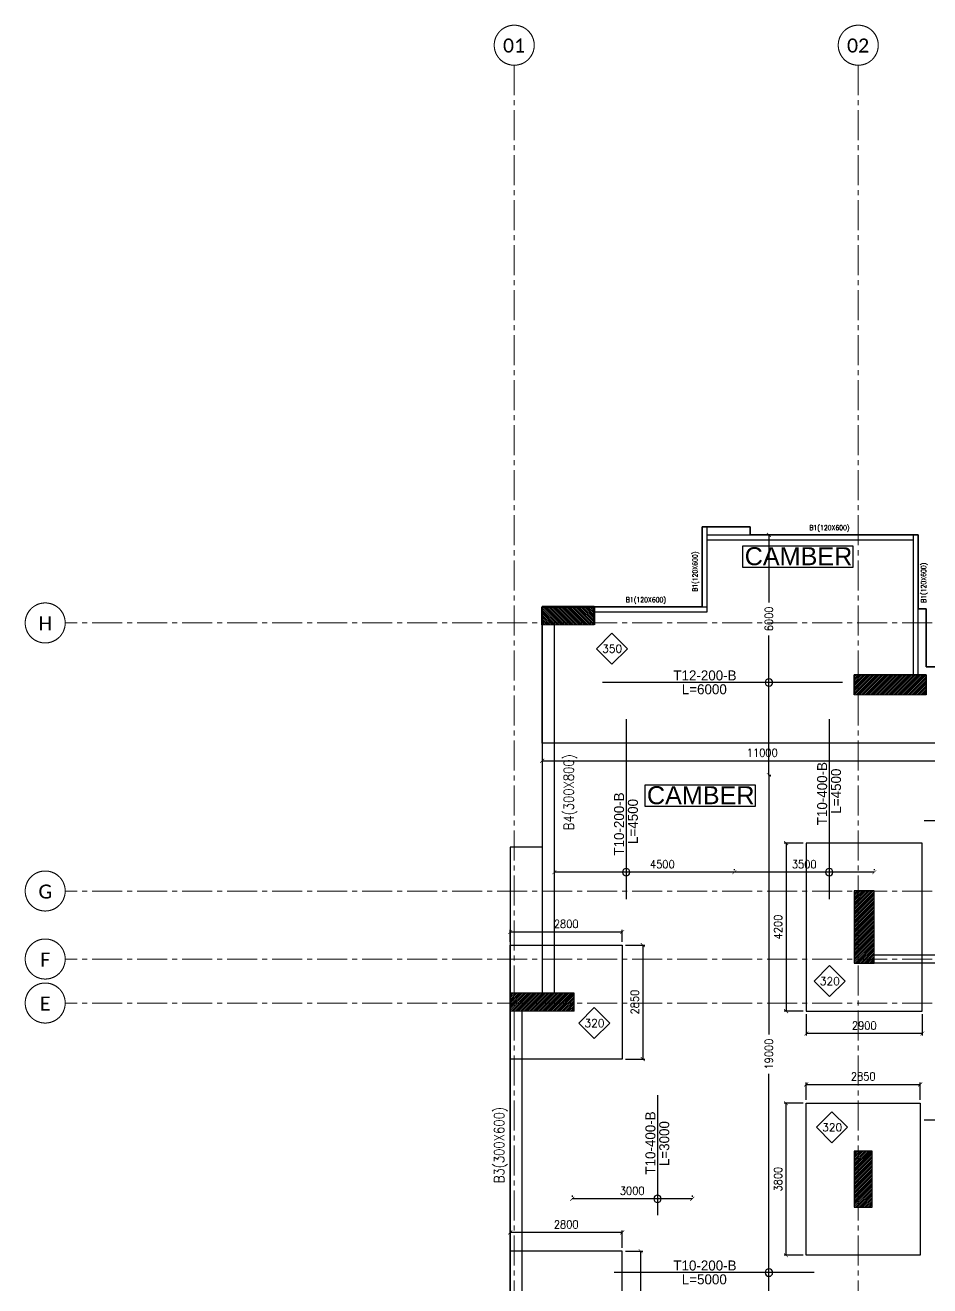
# Model space of a CAD drawing. Header units: millimetres. Extents: x -967280 to 3852, y 2833 to 1955156.
# Drawn here: x -653053 to -630441, y 797271 to 828778 of the extents above; entities that cross this region are included whole.
import ezdxf
from ezdxf.enums import TextEntityAlignment as Align

# ---------------------------------------------------------------- set-up
doc = ezdxf.new("R2010")
doc.units = ezdxf.units.MM
doc.header["$LTSCALE"] = 1000
doc.header["$PDMODE"] = 35
doc.header["$PDSIZE"] = 25
for name, pattern in [('$0$DASHED2', [0.375, 0.25, -0.125]), ('Columns_Structural070816$0$CENTER2', [1.125, 0.75, -0.125, 0.125, -0.125]), ('HRZN_Line-Ptrn-Sold', [9144001.0, 9144000.0, -1])]:
    doc.linetypes.add(name, pattern=pattern)
for name, color, linetype in [('_N-DIM 3', 7, 'Continuous'), ('B05-FIRST FLOOR PLAN$0$STR_ROOF RFT$0$S-SYMB', 30, 'Continuous'), ('S - col hach', 1, 'Continuous'), ('S -Beams', 2, 'Continuous'), ('S-TEXT', 2, 'Continuous'), ('SLAB', 210, 'Continuous')]:
    doc.layers.add(name, color=color, linetype=linetype)
for name, color, linetype, lineweight in [('A-AX-ATT-100', 7, 'HRZN_Line-Ptrn-Sold', 18), ('S - column', 6, 'Continuous', 60), ('ST-000-AXIS', 9, 'Columns_Structural070816$0$CENTER2', 9), ('ST-203-SLAB-TXT', 7, 'Continuous', 30), ('ST-RFT-BOT', 2, '$0$DASHED2', 30)]:
    doc.layers.add(name, color=color, linetype=linetype, lineweight=lineweight)
doc.styles.add('Arial', font='arial.ttf', dxfattribs={"height": 317.5})
doc.styles.add('B05-FIRST FLOOR PLAN$0$T25-100', font='STENCIL.shx', dxfattribs={"height": 250})
doc.styles.add('Calibri_2', font='calibri.ttf', dxfattribs={"height": 300})
doc.styles.add('ROMANC', font='romanc.shx')
doc.styles.add('ST-DIM', font='romans.shx', dxfattribs={"width": 0.85})
doc.styles.add('TUNELNO', font='romans.shx', dxfattribs={"width": 0.9})
doc.dimstyles.new('Copy(2) of DSEC', dxfattribs={"dimtxt": 200, "dimasz": 100, "dimexe": 50, "dimexo": 80, "dimgap": 100, "dimtad": 1, "dimdec": 0, "dimrnd": 5, "dimzin": 0, "dimdsep": 46, "dimtxsty": 'TUNELNO', "dimblk": 'ARCHTICK', "dimcen": 0.09, "dimclrd": 1, "dimclre": 1, "dimclrt": 3, "dimadec": 0, "dimazin": 0, "dimtfac": 0.78125, "dimtdec": 0, "dimtix": 1, "dimtmove": 2, "dimatfit": 3, "dimldrblk": 'ARCHTICK', "dimfxl": 1, "dimtolj": 1, "dimtzin": 0, "dimarcsym": 0})
pattern_1 = [(45, (-1081811.88, -626335.02), (-22.4506403, 22.4506403), [])]
pattern_2 = [(45, (-768827.84, -371697.415), (-22.4506403, 22.4506403), [])]
pattern_3 = [(45, (-768877.84, -371697.415), (-22.4506403, 22.4506403), [])]
pattern_4 = [(45, (-768827.84, -371697.415), (-22.4506403, 22.4506403), [])]

# ---------------------------------------------------------------- blocks, each defined once
blk = doc.blocks.new('_ArchTick')
at = {"color": 0, "linetype": 'ByBlock', "const_width": 0.15}
blk.add_lwpolyline([(-0.5, -0.5), (0.5, 0.5)], dxfattribs=at)
blk = doc.blocks.new('*D1306')
at = {"layer": '_N-DIM 3', "color": 1, "linetype": 'Continuous', "lineweight": -2, "ltscale": 30, "transparency": 16777216}
for p, q in [((-640929, 805867), (-640929, 806165)), ((-640929, 806115), (-638129, 806115)), ((-638129, 805867), (-638129, 806165))]:
    blk.add_line(p, q, dxfattribs=at)
at = {"layer": 'Defpoints', "color": 0, "linetype": 'Continuous', "ltscale": 30, "transparency": 16777216}
for p in [(-638129, 806115), (-640929, 805787), (-638129, 805787)]:
    blk.add_point(p, dxfattribs=at)
at = {"layer": '_N-DIM 3', "color": 1, "linetype": 'Continuous', "lineweight": -2, "ltscale": 30, "transparency": 16777216, "xscale": 100, "yscale": 100, "zscale": 100, "rotation": 180}
blk.add_blockref('_ArchTick', (-640929, 806115), dxfattribs=at)
at = {"layer": '_N-DIM 3', "color": 1, "linetype": 'Continuous', "lineweight": -2, "ltscale": 30, "transparency": 16777216, "xscale": 100, "yscale": 100, "zscale": 100}
blk.add_blockref('_ArchTick', (-638129, 806115), dxfattribs=at)
at = {"layer": '_N-DIM 3', "color": 3, "linetype": 'Continuous', "ltscale": 30, "transparency": 16777216, "insert": (-639529, 806315), "char_height": 200, "attachment_point": 5, "style": 'TUNELNO'}
blk.add_mtext('\\A1;2800', dxfattribs=at)
blk = doc.blocks.new('*D1307')
at = {"layer": '_N-DIM 3', "color": 1, "linetype": 'Continuous', "lineweight": -2, "ltscale": 30, "transparency": 16777216}
for p, q in [((-638049, 805787), (-637566, 805787)), ((-637616, 805787), (-637616, 802937)), ((-638049, 802937), (-637566, 802937))]:
    blk.add_line(p, q, dxfattribs=at)
at = {"layer": 'Defpoints', "color": 0, "linetype": 'Continuous', "ltscale": 30, "transparency": 16777216}
for p in [(-638129, 805787), (-638129, 802937), (-637616, 802937)]:
    blk.add_point(p, dxfattribs=at)
at = {"layer": '_N-DIM 3', "color": 1, "linetype": 'Continuous', "lineweight": -2, "ltscale": 30, "transparency": 16777216, "xscale": 100, "yscale": 100, "zscale": 100}
for p, rotation in [((-637616, 805787), 90), ((-637616, 802937), 270)]:
    blk.add_blockref('_ArchTick', p, dxfattribs=dict(at, rotation=rotation))
at = {"layer": '_N-DIM 3', "color": 3, "linetype": 'Continuous', "ltscale": 30, "transparency": 16777216, "insert": (-637816, 804362), "char_height": 200, "attachment_point": 5, "rotation": 90, "style": 'TUNELNO'}
blk.add_mtext('\\A1;2850', dxfattribs=at)
blk = doc.blocks.new('*D1308')
at = {"layer": '_N-DIM 3', "color": 1, "linetype": 'Continuous', "lineweight": -2, "ltscale": 30, "transparency": 16777216}
for p, q in [((-640929, 798217), (-640929, 798654)), ((-638129, 798604), (-640929, 798604)), ((-638129, 798217), (-638129, 798654))]:
    blk.add_line(p, q, dxfattribs=at)
at = {"layer": 'Defpoints', "color": 0, "linetype": 'Continuous', "ltscale": 30, "transparency": 16777216}
for p in [(-640929, 798604), (-640929, 798137), (-638129, 798137)]:
    blk.add_point(p, dxfattribs=at)
at = {"layer": '_N-DIM 3', "color": 1, "linetype": 'Continuous', "lineweight": -2, "ltscale": 30, "transparency": 16777216, "xscale": 100, "yscale": 100, "zscale": 100, "rotation": 180}
blk.add_blockref('_ArchTick', (-640929, 798604), dxfattribs=at)
at = {"layer": '_N-DIM 3', "color": 1, "linetype": 'Continuous', "lineweight": -2, "ltscale": 30, "transparency": 16777216, "xscale": 100, "yscale": 100, "zscale": 100}
blk.add_blockref('_ArchTick', (-638129, 798604), dxfattribs=at)
at = {"layer": '_N-DIM 3', "color": 3, "linetype": 'Continuous', "ltscale": 30, "transparency": 16777216, "insert": (-639529, 798804), "char_height": 200, "attachment_point": 5, "style": 'TUNELNO'}
blk.add_mtext('\\A1;2800', dxfattribs=at)
blk = doc.blocks.new('*D1309')
at = {"layer": '_N-DIM 3', "color": 1, "linetype": 'Continuous', "lineweight": -2, "ltscale": 30, "transparency": 16777216}
for p, q in [((-638049, 798137), (-637618, 798137)), ((-637668, 795287), (-637668, 798137)), ((-638049, 795287), (-637618, 795287))]:
    blk.add_line(p, q, dxfattribs=at)
at = {"layer": 'Defpoints', "color": 0, "linetype": 'Continuous', "ltscale": 30, "transparency": 16777216}
for p in [(-638129, 798137), (-637668, 798137), (-638129, 795287)]:
    blk.add_point(p, dxfattribs=at)
at = {"layer": '_N-DIM 3', "color": 1, "linetype": 'Continuous', "lineweight": -2, "ltscale": 30, "transparency": 16777216, "xscale": 100, "yscale": 100, "zscale": 100}
for p, rotation in [((-637668, 798137), 90), ((-637668, 795287), 270)]:
    blk.add_blockref('_ArchTick', p, dxfattribs=dict(at, rotation=rotation))
at = {"layer": '_N-DIM 3', "color": 3, "linetype": 'Continuous', "ltscale": 30, "transparency": 16777216, "insert": (-637868, 796712), "char_height": 200, "attachment_point": 5, "rotation": 90, "style": 'TUNELNO'}
blk.add_mtext('\\A1;2850', dxfattribs=at)
blk = doc.blocks.new('*D1312')
at = {"layer": '_N-DIM 3', "color": 1, "linetype": 'Continuous', "lineweight": -2, "ltscale": 30, "transparency": 16777216}
for p, q in [((-633609, 801837), (-634085, 801837)), ((-634035, 798037), (-634035, 801837)), ((-633609, 798037), (-634085, 798037))]:
    blk.add_line(p, q, dxfattribs=at)
at = {"layer": 'Defpoints', "color": 0, "linetype": 'Continuous', "ltscale": 30, "transparency": 16777216}
for p in [(-634035, 801837), (-633529, 801837), (-633529, 798037)]:
    blk.add_point(p, dxfattribs=at)
at = {"layer": '_N-DIM 3', "color": 1, "linetype": 'Continuous', "lineweight": -2, "ltscale": 30, "transparency": 16777216, "xscale": 100, "yscale": 100, "zscale": 100}
for p, rotation in [((-634035, 801837), 90), ((-634035, 798037), 270)]:
    blk.add_blockref('_ArchTick', p, dxfattribs=dict(at, rotation=rotation))
at = {"layer": '_N-DIM 3', "color": 3, "linetype": 'Continuous', "ltscale": 30, "transparency": 16777216, "insert": (-634235, 799937), "char_height": 200, "attachment_point": 5, "rotation": 90, "style": 'TUNELNO'}
blk.add_mtext('\\A1;3800', dxfattribs=at)
blk = doc.blocks.new('*D1313')
at = {"layer": '_N-DIM 3', "color": 1, "linetype": 'Continuous', "lineweight": -2, "ltscale": 30, "transparency": 16777216}
for p, q in [((-633529, 801917), (-633529, 802354)), ((-633529, 802304), (-630679, 802304)), ((-630679, 801917), (-630679, 802354))]:
    blk.add_line(p, q, dxfattribs=at)
at = {"layer": 'Defpoints', "color": 0, "linetype": 'Continuous', "ltscale": 30, "transparency": 16777216}
for p in [(-630679, 802304), (-633529, 801837), (-630679, 801837)]:
    blk.add_point(p, dxfattribs=at)
at = {"layer": '_N-DIM 3', "color": 1, "linetype": 'Continuous', "lineweight": -2, "ltscale": 30, "transparency": 16777216, "xscale": 100, "yscale": 100, "zscale": 100, "rotation": 180}
blk.add_blockref('_ArchTick', (-633529, 802304), dxfattribs=at)
at = {"layer": '_N-DIM 3', "color": 1, "linetype": 'Continuous', "lineweight": -2, "ltscale": 30, "transparency": 16777216, "xscale": 100, "yscale": 100, "zscale": 100}
blk.add_blockref('_ArchTick', (-630679, 802304), dxfattribs=at)
at = {"layer": '_N-DIM 3', "color": 3, "linetype": 'Continuous', "ltscale": 30, "transparency": 16777216, "insert": (-632104, 802504), "char_height": 200, "attachment_point": 5, "style": 'TUNELNO'}
blk.add_mtext('\\A1;2850', dxfattribs=at)
blk = doc.blocks.new('*D775')
at = {"layer": '_N-DIM 3', "color": 1, "linetype": 'Continuous', "lineweight": -2, "ltscale": 30, "transparency": 16777216}
for p, q in [((-633529, 804057), (-633529, 803526)), ((-630629, 804057), (-630629, 803526)), ((-630629, 803576), (-633529, 803576))]:
    blk.add_line(p, q, dxfattribs=at)
at = {"layer": 'Defpoints', "color": 0, "linetype": 'Continuous', "ltscale": 30, "transparency": 16777216}
for p in [(-633529, 804137), (-630629, 804137), (-633529, 803576)]:
    blk.add_point(p, dxfattribs=at)
at = {"layer": '_N-DIM 3', "color": 1, "linetype": 'Continuous', "lineweight": -2, "ltscale": 30, "transparency": 16777216, "xscale": 100, "yscale": 100, "zscale": 100, "rotation": 180}
blk.add_blockref('_ArchTick', (-633529, 803576), dxfattribs=at)
at = {"layer": '_N-DIM 3', "color": 1, "linetype": 'Continuous', "lineweight": -2, "ltscale": 30, "transparency": 16777216, "xscale": 100, "yscale": 100, "zscale": 100}
blk.add_blockref('_ArchTick', (-630629, 803576), dxfattribs=at)
at = {"layer": '_N-DIM 3', "color": 3, "linetype": 'Continuous', "ltscale": 30, "transparency": 16777216, "insert": (-632079, 803776), "char_height": 200, "attachment_point": 5, "style": 'TUNELNO'}
blk.add_mtext('\\A1;2900', dxfattribs=at)
blk = doc.blocks.new('*D1314')
at = {"layer": '_N-DIM 3', "color": 1, "linetype": 'Continuous', "lineweight": -2, "ltscale": 30, "transparency": 16777216}
for p, q in [((-633609, 808337), (-634085, 808337)), ((-634035, 808337), (-634035, 804137)), ((-633609, 804137), (-634085, 804137))]:
    blk.add_line(p, q, dxfattribs=at)
at = {"layer": 'Defpoints', "color": 0, "linetype": 'Continuous', "ltscale": 30, "transparency": 16777216}
for p in [(-633529, 808337), (-634035, 804137), (-633529, 804137)]:
    blk.add_point(p, dxfattribs=at)
at = {"layer": '_N-DIM 3', "color": 1, "linetype": 'Continuous', "lineweight": -2, "ltscale": 30, "transparency": 16777216, "xscale": 100, "yscale": 100, "zscale": 100}
for p, rotation in [((-634035, 808337), 90), ((-634035, 804137), 270)]:
    blk.add_blockref('_ArchTick', p, dxfattribs=dict(at, rotation=rotation))
at = {"layer": '_N-DIM 3', "color": 3, "linetype": 'Continuous', "ltscale": 30, "transparency": 16777216, "insert": (-634235, 806237), "char_height": 200, "attachment_point": 5, "rotation": 90, "style": 'TUNELNO'}
blk.add_mtext('\\A1;4200', dxfattribs=at)
blk = doc.blocks.new('*D777')
at = {"layer": '_N-DIM 3', "color": 1, "linetype": 'Continuous', "lineweight": -2, "ltscale": 30, "transparency": 16777216}
for p, q in [((-640129, 810757), (-640129, 810343)), ((-629129, 810757), (-629129, 810343)), ((-640129, 810393), (-629129, 810393))]:
    blk.add_line(p, q, dxfattribs=at)
at = {"layer": 'Defpoints', "color": 0, "linetype": 'Continuous', "ltscale": 30, "transparency": 16777216}
for p in [(-640129, 810837), (-629129, 810837), (-629129, 810393)]:
    blk.add_point(p, dxfattribs=at)
at = {"layer": '_N-DIM 3', "color": 1, "linetype": 'Continuous', "lineweight": -2, "ltscale": 30, "transparency": 16777216, "xscale": 100, "yscale": 100, "zscale": 100, "rotation": 180}
blk.add_blockref('_ArchTick', (-640129, 810393), dxfattribs=at)
at = {"layer": '_N-DIM 3', "color": 1, "linetype": 'Continuous', "lineweight": -2, "ltscale": 30, "transparency": 16777216, "xscale": 100, "yscale": 100, "zscale": 100}
blk.add_blockref('_ArchTick', (-629129, 810393), dxfattribs=at)
at = {"layer": '_N-DIM 3', "color": 3, "linetype": 'Continuous', "ltscale": 30, "transparency": 16777216, "insert": (-634629, 810593), "char_height": 200, "attachment_point": 5, "style": 'TUNELNO'}
blk.add_mtext('\\A1;11000', dxfattribs=at)
blk = doc.blocks.new('*D796')
at = {"layer": '_N-DIM 3', "color": 1, "lineweight": -2, "ltscale": 30, "transparency": 16777216}
for p, q in [((-634462, 810037), (-634462, 803551)), ((-634457, 810037), (-634412, 810037)), ((-634462, 791037), (-634462, 802571)), ((-634457, 791037), (-634412, 791037))]:
    blk.add_line(p, q, dxfattribs=at)
at = {"layer": 'Defpoints', "color": 0, "ltscale": 30, "transparency": 16777216}
for p in [(-634537, 810037), (-634537, 791037), (-634462, 791037)]:
    blk.add_point(p, dxfattribs=at)
at = {"layer": '_N-DIM 3', "color": 1, "lineweight": -2, "ltscale": 30, "transparency": 16777216, "xscale": 100, "yscale": 100, "zscale": 100}
for p, rotation in [((-634462, 810037), 90), ((-634462, 791037), 270)]:
    blk.add_blockref('_ArchTick', p, dxfattribs=dict(at, rotation=rotation))
at = {"layer": '_N-DIM 3', "color": 3, "ltscale": 30, "transparency": 16777216, "insert": (-634462, 803061), "char_height": 200, "attachment_point": 5, "rotation": 90, "style": 'TUNELNO'}
blk.add_mtext('\\A1;19000', dxfattribs=at)
blk = doc.blocks.new('*D797')
at = {"layer": '_N-DIM 3', "color": 1, "lineweight": -2, "ltscale": 30, "transparency": 16777216}
for p, q in [((-639829, 807688), (-639829, 807658)), ((-635329, 807608), (-639829, 807608)), ((-635329, 807688), (-635329, 807658))]:
    blk.add_line(p, q, dxfattribs=at)
at = {"layer": 'Defpoints', "color": 0, "ltscale": 30, "transparency": 16777216}
for p in [(-639829, 807608), (-639829, 807608), (-635329, 807608)]:
    blk.add_point(p, dxfattribs=at)
at = {"layer": '_N-DIM 3', "color": 1, "lineweight": -2, "ltscale": 30, "transparency": 16777216, "xscale": 100, "yscale": 100, "zscale": 100, "rotation": 180}
blk.add_blockref('_ArchTick', (-639829, 807608), dxfattribs=at)
at = {"layer": '_N-DIM 3', "color": 1, "lineweight": -2, "ltscale": 30, "transparency": 16777216, "xscale": 100, "yscale": 100, "zscale": 100}
blk.add_blockref('_ArchTick', (-635329, 807608), dxfattribs=at)
at = {"layer": '_N-DIM 3', "color": 3, "ltscale": 30, "transparency": 16777216, "insert": (-637127, 807808), "char_height": 200, "attachment_point": 5, "style": 'TUNELNO'}
blk.add_mtext('\\A1;4500', dxfattribs=at)
blk = doc.blocks.new('*D801')
at = {"layer": '_N-DIM 3', "color": 1, "lineweight": -2, "ltscale": 30, "transparency": 16777216}
for p, q in [((-639379, 799526), (-639379, 799496)), ((-636379, 799446), (-639379, 799446)), ((-636379, 799526), (-636379, 799496))]:
    blk.add_line(p, q, dxfattribs=at)
at = {"layer": 'Defpoints', "color": 0, "ltscale": 30, "transparency": 16777216}
for p in [(-639379, 799446), (-639379, 799446), (-636379, 799446)]:
    blk.add_point(p, dxfattribs=at)
at = {"layer": '_N-DIM 3', "color": 1, "lineweight": -2, "ltscale": 30, "transparency": 16777216, "xscale": 100, "yscale": 100, "zscale": 100, "rotation": 180}
blk.add_blockref('_ArchTick', (-639379, 799446), dxfattribs=at)
at = {"layer": '_N-DIM 3', "color": 1, "lineweight": -2, "ltscale": 30, "transparency": 16777216, "xscale": 100, "yscale": 100, "zscale": 100}
blk.add_blockref('_ArchTick', (-636379, 799446), dxfattribs=at)
at = {"layer": '_N-DIM 3', "color": 3, "ltscale": 30, "transparency": 16777216, "insert": (-637879, 799646), "char_height": 200, "attachment_point": 5, "style": 'TUNELNO'}
blk.add_mtext('\\A1;3000', dxfattribs=at)
blk = doc.blocks.new('*D804')
at = {"layer": '_N-DIM 3', "color": 1, "lineweight": -2, "ltscale": 30, "transparency": 16777216}
for p, q in [((-635329, 807688), (-635329, 807658)), ((-631829, 807608), (-635329, 807608)), ((-631829, 807688), (-631829, 807658))]:
    blk.add_line(p, q, dxfattribs=at)
at = {"layer": 'Defpoints', "color": 0, "ltscale": 30, "transparency": 16777216}
for p in [(-635329, 807608), (-635329, 807608), (-631829, 807608)]:
    blk.add_point(p, dxfattribs=at)
at = {"layer": '_N-DIM 3', "color": 1, "lineweight": -2, "ltscale": 30, "transparency": 16777216, "xscale": 100, "yscale": 100, "zscale": 100, "rotation": 180}
blk.add_blockref('_ArchTick', (-635329, 807608), dxfattribs=at)
at = {"layer": '_N-DIM 3', "color": 1, "lineweight": -2, "ltscale": 30, "transparency": 16777216, "xscale": 100, "yscale": 100, "zscale": 100}
blk.add_blockref('_ArchTick', (-631829, 807608), dxfattribs=at)
at = {"layer": '_N-DIM 3', "color": 3, "ltscale": 30, "transparency": 16777216, "insert": (-633579, 807808), "char_height": 200, "attachment_point": 5, "style": 'TUNELNO'}
blk.add_mtext('\\A1;3500', dxfattribs=at)
blk = doc.blocks.new('*D779')
at = {"layer": '_N-DIM 3', "color": 1, "lineweight": -2, "ltscale": 30, "transparency": 16777216}
for p, q in [((-634462, 816037), (-634462, 814353)), ((-634457, 816037), (-634412, 816037)), ((-634462, 810037), (-634462, 813528)), ((-634457, 810037), (-634412, 810037))]:
    blk.add_line(p, q, dxfattribs=at)
at = {"layer": 'Defpoints', "color": 0, "ltscale": 30, "transparency": 16777216}
for p in [(-634537, 816037), (-634537, 810037), (-634462, 810037)]:
    blk.add_point(p, dxfattribs=at)
at = {"layer": '_N-DIM 3', "color": 1, "lineweight": -2, "ltscale": 30, "transparency": 16777216, "xscale": 100, "yscale": 100, "zscale": 100}
for p, rotation in [((-634462, 816037), 90), ((-634462, 810037), 270)]:
    blk.add_blockref('_ArchTick', p, dxfattribs=dict(at, rotation=rotation))
at = {"layer": '_N-DIM 3', "color": 3, "ltscale": 30, "transparency": 16777216, "insert": (-634462, 813940), "char_height": 200, "attachment_point": 5, "rotation": 90, "style": 'TUNELNO'}
blk.add_mtext('\\A1;6000', dxfattribs=at)
blk = doc.blocks.new('str col f1')
at = {"layer": 'S - col hach'}
h = blk.add_hatch(dxfattribs=at)
h.set_pattern_fill('ANSI31', color=2, scale=10, angle=90)
h.set_pattern_definition([(135, (689872.917, 637905.89), (-22.4506403, -22.4506403), [])])
h.paths.add_polyline_path([(-543179, 862655), (-544479, 862655), (-544479, 862205), (-543179, 862205)])
h = blk.add_hatch(dxfattribs=at)
h.set_pattern_fill('ANSI31', color=2, scale=10)
h.set_pattern_definition([(45, (-768827.84, -371647.416), (-22.4506403, 22.4506403), [])])
h.paths.add_polyline_path([(-534879, 860455), (-534879, 860955), (-536679, 860955), (-536679, 860455)])
h = blk.add_hatch(dxfattribs=at)
h.set_pattern_fill('ANSI31', color=3, scale=10)
h.paths.add_polyline_path([(-525079, 860955), (-529079, 860955), (-529079, 853755), (-527029, 853755), (-527029, 854005), (-528829, 854005), (-528829, 860705), (-525329, 860705), (-525329, 854005), (-525829, 854005), (-525829, 853755), (-525079, 853755)])
h = blk.add_hatch(dxfattribs=at)
h.set_pattern_fill('ANSI31', color=2, scale=10)
h.set_pattern_definition(pattern_3)
h.paths.add_polyline_path([(-517229, 859755), (-517229, 861055), (-517679, 861055), (-517679, 859755)])
h = blk.add_hatch(dxfattribs=at)
h.set_pattern_fill('ANSI31', color=2, scale=10)
h.set_pattern_definition([(45, (-768827.84, -369997.415), (-22.4506403, 22.4506403), [])])
h.paths.add_polyline_path([(-509879, 856255), (-509879, 857455), (-510329, 857455), (-510329, 856255)])
h = blk.add_hatch(dxfattribs=at)
h.set_pattern_fill('ANSI31', color=2, scale=10)
h.set_pattern_definition(pattern_2)
h.paths.add_polyline_path([(-506079, 855055), (-506079, 856055), (-506429, 856055), (-506429, 855055)])
h = blk.add_hatch(dxfattribs=at)
h.set_pattern_fill('ANSI31', color=2, scale=10)
h.set_pattern_definition(pattern_2)
h.paths.add_polyline_path([(-498879, 855755), (-498879, 856355), (-499229, 856355), (-499229, 855755), (-499125, 855755)])
h = blk.add_hatch(dxfattribs=at)
h.set_pattern_fill('ANSI31', color=2, scale=10)
h.set_pattern_definition(pattern_1)
h.paths.add_polyline_path([(-536179, 855555), (-536679, 855555), (-536679, 853755), (-536179, 853755)])
h = blk.add_hatch(dxfattribs=at)
h.set_pattern_fill('ANSI31', color=2, scale=10)
h.set_pattern_definition(pattern_2)
h.paths.add_polyline_path([(-517229, 853755), (-517229, 854955), (-517679, 854955), (-517679, 853755)])
h = blk.add_hatch(dxfattribs=at)
h.set_pattern_fill('ANSI31', color=2, scale=10)
h.set_pattern_definition(pattern_2)
h.paths.add_polyline_path([(-545279, 852555), (-543679, 852555), (-543679, 853005), (-545279, 853005)])
h = blk.add_hatch(dxfattribs=at)
h.set_pattern_fill('ANSI31', color=2, scale=10)
h.set_pattern_definition([(45, (-768827.84, -374397.416), (-22.4506403, 22.4506403), [])])
h.paths.add_polyline_path([(-499372, 852655), (-498879, 852655), (-498879, 853205), (-499629, 853205), (-499629, 852655)])
h = blk.add_hatch(dxfattribs=at)
h.set_pattern_fill('ANSI31', color=3, scale=10)
h.set_pattern_definition(pattern_4)
h.paths.add_polyline_path([(-514479, 851955), (-514479, 845955), (-511879, 845955), (-511879, 846205), (-514229, 846205), (-514229, 851705), (-511879, 851705), (-511879, 851955)])
h = blk.add_hatch(dxfattribs=at)
h.set_pattern_fill('ANSI31', color=2, scale=10)
h.set_pattern_definition([(45, (-768777.84, -376697.415), (-22.4506403, 22.4506403), [])])
h.paths.add_polyline_path([(-506079, 850355), (-506079, 851555), (-506529, 851555), (-506529, 850355)])
h = blk.add_hatch(dxfattribs=at)
h.set_pattern_fill('ANSI31', color=2, scale=10)
h.set_pattern_definition([(45, (-789327.836, -378097.416), (-22.4506403, 22.4506403), [])])
h.paths.add_polyline_path([(-518479, 849005), (-518479, 849455), (-519779, 849455), (-519779, 849005)])
h = blk.add_hatch(dxfattribs=at)
h.set_pattern_fill('ANSI31', color=2, scale=10)
h.set_pattern_definition([(45, (-281224.365, 551644.58), (-22.4506403, 22.4506403), [])])
h.paths.add_polyline_path([(-536679, 847655), (-536229, 847655), (-536229, 849055), (-536679, 849055)])
h = blk.add_hatch(dxfattribs=at)
h.set_pattern_fill('ANSI31', color=3, scale=10)
h.set_pattern_definition(pattern_4)
h.paths.add_polyline_path([(-528779, 849055), (-528779, 846205), (-531179, 846205), (-531179, 849055), (-531429, 849055), (-531429, 845955), (-528529, 845955), (-528529, 849055)])
h = blk.add_hatch(dxfattribs=at)
h.set_pattern_fill('ANSI31', color=2, scale=10)
h.set_pattern_definition([(45, (-795077.837, -378447.416), (-22.4506403, 22.4506403), [])])
h.paths.add_polyline_path([(-525622, 848605), (-525129, 848605), (-525129, 849055), (-526329, 849055), (-526329, 848605)])
h = blk.add_hatch(dxfattribs=at)
h.set_pattern_fill('ANSI31', color=2, scale=10)
h.set_pattern_definition([(45, (-1081761.88, -626335.02), (-22.4506403, 22.4506403), [])])
h.paths.add_polyline_path([(-506079, 847555), (-506529, 847555), (-506529, 846355), (-506079, 846355)])
h = blk.add_hatch(dxfattribs=at)
h.set_pattern_fill('ANSI31', color=2, scale=10)
h.set_pattern_definition(pattern_2)
h.paths.add_polyline_path([(-543679, 845355), (-545279, 845355), (-545279, 844905), (-543679, 844905)])
h = blk.add_hatch(dxfattribs=at)
h.set_pattern_fill('ANSI31', color=2, scale=10)
h.set_pattern_definition([(45, (-768827.84, -382297.416), (-22.4506403, 22.4506403), [])])
h.paths.add_polyline_path([(-499372, 844705), (-498879, 844705), (-498879, 845255), (-499629, 845255), (-499629, 844705)])
h = blk.add_hatch(dxfattribs=at)
h.set_pattern_fill('ANSI31', color=2, scale=10)
h.set_pattern_definition(pattern_2)
h.paths.add_polyline_path([(-536179, 842355), (-536179, 844155), (-536679, 844155), (-536679, 842355)])
h = blk.add_hatch(dxfattribs=at)
h.set_pattern_fill('ANSI31', color=3, scale=10)
h.set_pattern_definition([(45, (95649.576, 129074.49), (-22.4506403, 22.4506403), [])])
h.paths.add_polyline_path([(-528829, 843905), (-527029, 843905), (-527029, 844155), (-529079, 844155), (-529079, 836955), (-525279, 836955), (-525079, 836955), (-525079, 844155), (-525829, 844155), (-525829, 843905), (-525329, 843905), (-525329, 837205), (-528829, 837205)])
h = blk.add_hatch(dxfattribs=at)
h.set_pattern_fill('ANSI31', color=2, scale=10)
h.set_pattern_definition(pattern_1)
h.paths.add_polyline_path([(-517229, 844155), (-517679, 844155), (-517679, 842955), (-517229, 842955)])
h = blk.add_hatch(dxfattribs=at)
h.set_pattern_fill('ANSI31', color=2, scale=10)
h.set_pattern_definition([(45, (-768827.84, -371897.415), (-22.4506403, 22.4506403), [])])
h.paths.add_polyline_path([(-506429, 841855), (-506079, 841855), (-506079, 842855), (-506429, 842855)])
h = blk.add_hatch(dxfattribs=at)
h.set_pattern_fill('ANSI31', color=2, scale=10)
h.set_pattern_definition(pattern_2)
h.paths.add_polyline_path([(-499229, 842155), (-499229, 841555), (-498879, 841555), (-498879, 842155)])
h = blk.add_hatch(dxfattribs=at)
h.set_pattern_fill('ANSI31', color=2, scale=10)
h.set_pattern_definition([(45, (-768827.84, -373397.415), (-22.4506403, 22.4506403), [])])
h.paths.add_polyline_path([(-509879, 840455), (-509879, 841655), (-510329, 841655), (-510329, 840455), (-510246, 840455)])
h = blk.add_hatch(dxfattribs=at)
h.set_pattern_fill('ANSI31', color=2, scale=10)
h.set_pattern_definition(pattern_3)
h.paths.add_polyline_path([(-517229, 836855), (-517229, 838155), (-517679, 838155), (-517679, 836855)])
h = blk.add_hatch(dxfattribs=at)
h.set_pattern_fill('ANSI31', color=2, scale=10)
h.set_pattern_definition(pattern_2)
h.paths.add_polyline_path([(-534879, 836955), (-534879, 837455), (-536679, 837455), (-536679, 836955)])
h = blk.add_hatch(dxfattribs=at)
h.set_pattern_fill('ANSI31', color=2, scale=10, angle=-90)
h.set_pattern_definition([(315, (-1751431.147, 1060003.342), (22.4506403, 22.4506403), [])])
h.paths.add_polyline_path([(-544479, 835255), (-543179, 835255), (-543179, 835705), (-544479, 835705)])
at = {"layer": 'S - column', "lineweight": 15}
for points in [[(-544479, 862205), (-543179, 862205), (-543179, 862655), (-544479, 862655)], [(-534879, 860455), (-536679, 860455), (-536679, 860955), (-534879, 860955)], [(-517679, 859755), (-517229, 859755), (-517229, 861055), (-517679, 861055)], [(-509879, 857455), (-510329, 857455), (-510329, 856255), (-509879, 856255)], [(-506429, 855055), (-506079, 855055), (-506079, 856055), (-506429, 856055)], [(-499229, 855755), (-498879, 855755), (-498879, 856355), (-499229, 856355)], [(-536179, 855555), (-536679, 855555), (-536679, 853755), (-536179, 853755)], [(-517679, 853755), (-517229, 853755), (-517229, 854955), (-517679, 854955)], [(-545279, 853005), (-545279, 852555), (-543679, 852555), (-543679, 853005)], [(-499629, 852655), (-498879, 852655), (-498879, 853205), (-499629, 853205)], [(-506529, 850355), (-506079, 850355), (-506079, 851555), (-506529, 851555)], [(-519779, 849005), (-518479, 849005), (-518479, 849455), (-519779, 849455)], [(-536229, 849055), (-536679, 849055), (-536679, 847655), (-536229, 847655)], [(-526329, 848605), (-525129, 848605), (-525129, 849055), (-526329, 849055)], [(-506529, 846355), (-506079, 846355), (-506079, 847555), (-506529, 847555)], [(-543679, 844905), (-545279, 844905), (-545279, 845355), (-543679, 845355)], [(-499629, 844705), (-498879, 844705), (-498879, 845255), (-499629, 845255)], [(-536179, 844155), (-536179, 842355), (-536679, 842355), (-536679, 844155)], [(-517679, 842955), (-517679, 844155), (-517229, 844155), (-517229, 842955)], [(-506429, 841855), (-506429, 842855), (-506079, 842855), (-506079, 841855)], [(-498879, 842155), (-498879, 841555), (-499229, 841555), (-499229, 842155)], [(-509879, 841655), (-509879, 840455), (-510329, 840455), (-510329, 841655)], [(-517679, 836855), (-517679, 838155), (-517229, 838155), (-517229, 836855)], [(-534879, 836955), (-536679, 836955), (-536679, 837455), (-534879, 837455)], [(-544479, 835255), (-544479, 835705), (-543179, 835705), (-543179, 835255)]]:
    blk.add_lwpolyline(points, close=True, dxfattribs=at)
at = {"layer": 'S - column', "color": 3}
for points in [[(-525829, 853755), (-525829, 854005), (-525329, 854005), (-525329, 860705), (-528829, 860705), (-528829, 854005), (-527029, 854005), (-527029, 853755), (-529079, 853755), (-529079, 860955), (-525079, 860955), (-525079, 853755)], [(-528779, 849055), (-528779, 846205), (-531179, 846205), (-531179, 849055), (-531429, 849055), (-531429, 845955), (-528529, 845955), (-528529, 849055)], [(-525829, 844155), (-525829, 843905), (-525329, 843905), (-525329, 837205), (-528829, 837205), (-528829, 843905), (-527029, 843905), (-527029, 844155), (-529079, 844155), (-529079, 836955), (-525079, 836955), (-525079, 844155)]]:
    blk.add_lwpolyline(points, close=True, dxfattribs=at)
blk.add_lwpolyline([(-514479, 851955), (-514479, 845955), (-511879, 845955), (-511879, 846205), (-514229, 846205), (-514229, 851705), (-511879, 851705), (-511879, 851955), (-514479, 851955)], dxfattribs=at)
at = {"layer": 'ST-RFT-BOT', "color": 7, "linetype": 'Continuous', "ltscale": 30}
blk.add_line((-534879, 860455), (-534879, 860774), dxfattribs=at)
at = {"layer": 'ST-RFT-BOT', "color": 7, "linetype": 'Continuous', "lineweight": 50, "ltscale": 30}
blk.add_lwpolyline([(-543179, 862205), (-543179, 862655), (-544479, 862655), (-544479, 862205)], dxfattribs=at)
at = {"layer": 'ST-RFT-BOT', "color": 7, "linetype": 'Continuous', "ltscale": 30}
for points in [[(-534879, 860455), (-534879, 860955), (-536679, 860955), (-536679, 860455)], [(-536679, 860455), (-536679, 860955), (-534879, 860955), (-534879, 860455)], [(-517229, 861055), (-517679, 861055), (-517679, 859755), (-517229, 859755)], [(-510329, 857455), (-509879, 857455), (-509879, 856255), (-510329, 856255)], [(-506429, 856055), (-506079, 856055), (-506079, 855055), (-506429, 855055)], [(-499229, 856355), (-498879, 856355), (-498879, 855755), (-499229, 855755)], [(-536179, 855555), (-536679, 855555), (-536679, 853755), (-536179, 853755)], [(-517229, 854955), (-517679, 854955), (-517679, 853755), (-517229, 853755)], [(-543679, 852555), (-543679, 853005), (-545279, 853005), (-545279, 852555)], [(-498879, 853205), (-498879, 852655), (-499629, 852655), (-499629, 853205)], [(-506529, 851555), (-506079, 851555), (-506079, 850355), (-506529, 850355)], [(-518479, 849005), (-518479, 849455), (-519779, 849455), (-519779, 849005)], [(-536229, 849055), (-536679, 849055), (-536679, 847655), (-536229, 847655)], [(-526329, 848605), (-526329, 849055), (-525129, 849055), (-525129, 848605)], [(-506529, 847555), (-506079, 847555), (-506079, 846355)], [(-543679, 845355), (-543679, 844905), (-545279, 844905), (-545279, 845355)], [(-498879, 844705), (-498879, 845255), (-499629, 845255), (-499629, 844705)], [(-536179, 844155), (-536679, 844155), (-536679, 842355), (-536179, 842355)], [(-517229, 844155), (-517679, 844155), (-517679, 842955), (-517229, 842955)], [(-506429, 842855), (-506079, 842855), (-506079, 841855), (-506429, 841855)], [(-499229, 842155), (-498879, 842155), (-498879, 841555), (-499229, 841555)], [(-510329, 841655), (-509879, 841655), (-509879, 840455), (-510329, 840455)], [(-517229, 838155), (-517679, 838155), (-517679, 836855), (-517229, 836855)], [(-536679, 837455), (-536679, 836955), (-534879, 836955), (-534879, 837455)], [(-544479, 835705), (-544479, 835255), (-543179, 835255), (-543179, 835705)]]:
    blk.add_lwpolyline(points, dxfattribs=at)
blk = doc.blocks.new('Grid - HRZN_G-Datm-Grid-Head-1554275-FIRST FLOOR FFL_1_')
at = {"layer": 'A-AX-ATT-100'}
blk.add_circle((0, 0), 5, dxfattribs=at)
blk = doc.blocks.new('AXES-00')
at = {"layer": 'ST-000-AXIS'}
for p, q in [((516898.9, 750979.6), (516898.9, 695813.8)), ((525498.9, 750979.6), (525498.9, 695813.8)), ((575723.2, 737039.7), (505674.3, 737039.7)), ((575723.2, 730339.7), (505674.3, 730339.7)), ((575723.2, 728639.7), (505674.3, 728639.7)), ((575723.2, 727539.7), (505674.3, 727539.7))]:
    blk.add_line(p, q, dxfattribs=at)
at = {"layer": 'A-AX-ATT-100'}
for p, xscale, yscale, zscale, rotation in [((516898.9, 751479.6), 99.99999999999993, 99.99999999999993, 99.99999999999993, 180), ((525498.9, 751479.6), 99.99999999999993, 99.99999999999993, 99.99999999999993, 180), ((505174.3, 737039.7), 100.0000000000001, 100.0000000000001, 100.0000000000001, 90), ((505174.3, 730339.7), 100.0000000000001, 100.0000000000001, 100.0000000000001, 90), ((505174.3, 728639.7), 100.0000000000001, 100.0000000000001, 100.0000000000001, 90), ((505174.3, 727539.7), 100.0000000000001, 100.0000000000001, 100.0000000000001, 90)]:
    blk.add_blockref('Grid - HRZN_G-Datm-Grid-Head-1554275-FIRST FLOOR FFL_1_', p, dxfattribs=dict(at, xscale=xscale, yscale=yscale, zscale=zscale, rotation=rotation))
at = {"layer": 'A-AX-ATT-100', "linetype": 'Continuous', "lineweight": 13, "char_height": 350, "attachment_point": 1, "style": 'Calibri_2'}
for s, insert, width in [('01', (516618, 751647.5), 673.417), ('02', (525218, 751647.5), 673.417), ('H', (505005.2, 737201), 416.877), ('G', (505005.2, 730501), 416.877), ('F', (505051.7, 728801), 304.641), ('E', (505041.7, 727701), 328.692)]:
    blk.add_mtext(s, dxfattribs=dict(at, insert=insert, width=width))

msp = doc.modelspace()

# ---------------------------------------------------------------- linework, layer by layer
at = {"layer": 'B05-FIRST FLOOR PLAN$0$STR_ROOF RFT$0$S-SYMB', "extrusion": (0, 0, -1)}
for centre in [(634462.1, 812349.3), (638031.3, 807607.8), (632954.4, 807607.8), (637247.2, 799446.5), (634462.1, 797601.1)]:
    msp.add_circle(centre, 92.8, dxfattribs=at)
at = {"layer": 'S -Beams'}
for p, q in [((-636128.7, 814238.4), (-636128.7, 816238.4)), ((-636008.7, 814118.4), (-636008.7, 816238.4)), ((-636008.7, 816038.4), (-630730.3, 816038.4)), ((-630848.7, 812538.4), (-630848.7, 816038.4)), ((-630728.7, 812538.4), (-630728.7, 816038.4)), ((-636008.7, 815918.4), (-630848.7, 815918.4)), ((-638828.7, 814238.4), (-636008.7, 814238.4)), ((-638828.7, 814118.4), (-636008.7, 814118.4)), ((-640128.7, 813787.4), (-640128.7, 804587.4)), ((-639828.7, 813787.4), (-639828.7, 804587.4)), ((-624728.6, 805537.4), (-631828.7, 805537.4)), ((-624728.6, 805337.4), (-631828.7, 805337.4)), ((-640928.7, 796937.4), (-640928.7, 804137.4)), ((-640628.7, 796937.4), (-640628.7, 804137.4))]:
    msp.add_line(p, q, dxfattribs=at)
msp.add_lwpolyline([(-630078.8, 812737.4), (-630528.7, 812737.4), (-630528.7, 814187.4), (-630728.8, 814187.4), (-630728.8, 816037.4), (-634928.8, 816037.4), (-634928.8, 816237.4), (-636128.7, 816237.4), (-636128.7, 814237.4), (-640128.7, 814238.4), (-640128.8, 808237.4), (-640928.8, 808237.4), (-640928.8, 792837.4)], dxfattribs=at)
at = {"layer": 'S-TEXT', "color": 3}
for points in [[(-635110.5, 815767.7), (-632362.6, 815767.7), (-632362.6, 815223.7), (-635110.5, 815223.7)], [(-637554.7, 809794.6), (-634806.9, 809794.6), (-634806.9, 809250.5), (-637554.7, 809250.5)]]:
    msp.add_lwpolyline(points, close=True, dxfattribs=at)
at = {"layer": 'S-TEXT', "color": 7, "true_color": 0xffffff}
for points in [[(-638387.7, 812808.3), (-638000.6, 813195.5), (-638387.7, 813582.6), (-638774.9, 813195.5)], [(-632947, 804499.5), (-632559.8, 804886.7), (-632947, 805273.8), (-633334.1, 804886.7)], [(-638829, 803450.2), (-638441.9, 803837.3), (-638829, 804224.5), (-639216.2, 803837.3)], [(-632888.3, 800845.5), (-632501.1, 801232.6), (-632888.3, 801619.8), (-633275.4, 801232.6)]]:
    msp.add_lwpolyline(points, close=True, dxfattribs=at)
at = {"layer": 'SLAB', "color": 2, "linetype": 'Continuous', "ltscale": 30}
for points in [[(-640128.7, 814238.4), (-636128.7, 814237.4), (-636128.7, 816237.4), (-634928.8, 816237.4), (-634928.8, 816037.4), (-630728.8, 816037.4), (-630728.8, 814187.4), (-630528.7, 814187.4), (-630528.7, 812737.4), (-630078.8, 812737.4), (-630078.8, 812537.1), (-629128.6, 812537.1), (-629128.6, 810837.4), (-640128.7, 810837.4)], [(-633528.7, 808337.5), (-633528.7, 804137.3), (-630628.7, 804137.3), (-630628.7, 808337.5)], [(-640928.8, 805787.4), (-638128.7, 805787.4), (-638128.7, 802937.4), (-640928.8, 802937.4)], [(-633528.7, 801837.4), (-630678.7, 801837.4), (-630678.7, 798037.4), (-633528.7, 798037.4)], [(-638128.7, 798137.4), (-640928.8, 798137.4), (-640928.8, 795287.4), (-638128.7, 795287.4)]]:
    msp.add_lwpolyline(points, close=True, dxfattribs=at)
at = {"layer": 'ST-RFT-BOT', "ltscale": 30}
for p, q in [((-632624.6, 812349.3), (-638624.6, 812349.3)), ((-638031.3, 811437.4), (-638031.3, 806937.4)), ((-632954.4, 811437.4), (-632954.4, 806937.4)), ((-626080.4, 808889.2), (-630580.4, 808889.2)), ((-637247.2, 802037.4), (-637247.2, 799037.4)), ((-627580.4, 801414.1), (-630580.4, 801414.1)), ((-633328.7, 797601.1), (-638328.7, 797601.1))]:
    msp.add_line(p, q, dxfattribs=at)

# ---------------------------------------------------------------- block references
at = {"layer": 'S -Beams'}
msp.add_blockref('AXES-00', (-1157727.6, 76798.7), dxfattribs=at)
at = {"layer": 'ST-RFT-BOT', "color": 3, "linetype": 'Continuous'}
msp.add_blockref('str col f1', (-95649.6, -48416.2), dxfattribs=at)

# ---------------------------------------------------------------- texts
at = {"layer": 'S-TEXT', "color": 3, "char_height": 450.01, "attachment_point": 5, "style": 'Arial'}
for insert in [(-633722.6, 815503.3), (-636166.8, 809530.2)]:
    msp.add_mtext('\\A1;CAMBER', dxfattribs=dict(at, insert=insert))
at = {"layer": 'S-TEXT', "color": 3, "char_height": 196, "attachment_point": 1, "style": 'ROMANC'}
for s, insert in [('350', (-638634.2, 813291.5)), ('320', (-633193.4, 804982.7)), ('320', (-639075.5, 803933.3)), ('320', (-633134.7, 801328.7))]:
    msp.add_mtext_dynamic_manual_height_columns(s, width=592857.868, gutter_width=980, heights=[-196], dxfattribs=dict(at, insert=insert))
at = {"layer": 'ST-203-SLAB-TXT', "color": 1, "style": 'ST-DIM', "width": 0.85}
for p in [(-632947.4, 816218.1), (-637536.6, 814418.1)]:
    msp.add_text('B1(120X600)', height=125, dxfattribs=at).set_placement(p, align=Align.MIDDLE_CENTER)
for p in [(-636308.4, 815120.5), (-630597.8, 814842.1)]:
    msp.add_text('B1(120X600)', height=125, rotation=90, dxfattribs=at).set_placement(p, align=Align.MIDDLE_CENTER)
at = {"layer": 'ST-203-SLAB-TXT', "style": 'B05-FIRST FLOOR PLAN$0$T25-100'}
for s, p in [('T12-200-B', (-636851, 812402.1)), ('L=6000', (-636639.6, 812055.7)), ('T10-200-B', (-636851, 797653.8)), ('L=5000', (-636639.6, 797307.5))]:
    msp.add_text(s, height=250, dxfattribs=at).set_placement(p)
at = {"layer": 'ST-203-SLAB-TXT', "style": 'ST-DIM', "width": 0.85}
msp.add_text('B4(300X800)', height=250, rotation=90, dxfattribs=at).set_placement((-639466.3, 809606.3), align=Align.MIDDLE_CENTER)
at = {"layer": 'ST-203-SLAB-TXT', "style": 'B05-FIRST FLOOR PLAN$0$T25-100'}
for s, p in [('T10-400-B', (-633007.2, 808782.7)), ('L=4500', (-632660.8, 809073.2)), ('T10-200-B', (-638084.1, 808023.8)), ('L=4500', (-637737.7, 808314.2)), ('T10-400-B', (-637299.9, 800050.8)), ('L=3000', (-636953.6, 800262.2))]:
    msp.add_text(s, height=250, rotation=90, dxfattribs=at).set_placement(p)
at = {"layer": 'ST-203-SLAB-TXT', "style": 'ST-DIM', "width": 0.85}
msp.add_text('B3(300X600)', height=250, rotation=90, dxfattribs=at).set_placement((-641005.1, 800787.4), align=Align.BOTTOM_CENTER)

# ---------------------------------------------------------------- dimensions: what is measured, and where the dimension line sits
at = {"layer": '_N-DIM 3', "ltscale": 30}
for base, p1, p2, picture, middle in [((-634462.1, 810037.4), (-634537.2, 816037.4), (-634537.2, 810037.4), '*D779', (-634462.1, 813940.4)), ((-634462.1, 791037.4), (-634537.2, 810037.4), (-634537.2, 791037.4), '*D796', (-634462.1, 803061.1))]:
    dim = msp.add_linear_dim(base=base, p1=p1, p2=p2, angle=90, dimstyle='Copy(2) of DSEC', dxfattribs=at)
    dim.commit()
    dim.dimension.update_dxf_attribs({"geometry": picture, "text_midpoint": middle, "dimtype": 160})
at = {"layer": '_N-DIM 3', "color": 3, "linetype": 'Continuous', "ltscale": 30}
for base, p1, p2, picture, middle in [((-629128.6, 810392.6), (-640128.7, 810837.4), (-629128.6, 810837.4), '*D777', (-634628.6, 810592.6)), ((-638128.7, 806115.2), (-640928.8, 805787.4), (-638128.7, 805787.4), '*D1306', (-639528.7, 806315.2)), ((-633528.7, 803576.2), (-630628.7, 804137.3), (-633528.7, 804137.3), '*D775', (-632078.7, 803776.2)), ((-630678.7, 802303.8), (-633528.7, 801837.4), (-630678.7, 801837.4), '*D1313', (-632103.7, 802503.8)), ((-640928.8, 798603.8), (-638128.7, 798137.4), (-640928.8, 798137.4), '*D1308', (-639528.7, 798803.8))]:
    dim = msp.add_linear_dim(base=base, p1=p1, p2=p2, dimstyle='Copy(2) of DSEC', dxfattribs=at)
    dim.commit()
    dim.dimension.update_dxf_attribs({"geometry": picture, "text_midpoint": middle})
for base, p1, p2, picture, middle in [((-634034.8, 804137.3), (-633528.7, 808337.5), (-633528.7, 804137.3), '*D1314', (-634234.8, 806237.4)), ((-637615.6, 802937.4), (-638128.7, 805787.4), (-638128.7, 802937.4), '*D1307', (-637815.6, 804362.4)), ((-634034.8, 801837.4), (-633528.7, 798037.4), (-633528.7, 801837.4), '*D1312', (-634234.8, 799937.4)), ((-637667.6, 798137.4), (-638128.7, 795287.4), (-638128.7, 798137.4), '*D1309', (-637867.6, 796712.4))]:
    dim = msp.add_linear_dim(base=base, p1=p1, p2=p2, angle=90, dimstyle='Copy(2) of DSEC', dxfattribs=at)
    dim.commit()
    dim.dimension.update_dxf_attribs({"geometry": picture, "text_midpoint": middle})
at = {"layer": '_N-DIM 3', "ltscale": 30}
dim = msp.add_linear_dim(base=(-639828.7, 807607.7), p1=(-635328.7, 807607.7), p2=(-639828.7, 807607.7), dimstyle='Copy(2) of DSEC', dxfattribs=at)
dim.commit()
dim.dimension.update_dxf_attribs({"geometry": '*D797', "text_midpoint": (-637126.5, 807807.7), "dimtype": 160})
for base, p1, p2, picture, middle in [((-635328.7, 807607.7), (-631828.7, 807607.7), (-635328.7, 807607.7), '*D804', (-633578.7, 807807.7)), ((-639378.7, 799446.4), (-636378.7, 799446.4), (-639378.7, 799446.4), '*D801', (-637878.7, 799646.4))]:
    dim = msp.add_linear_dim(base=base, p1=p1, p2=p2, dimstyle='Copy(2) of DSEC', dxfattribs=at)
    dim.commit()
    dim.dimension.update_dxf_attribs({"geometry": picture, "text_midpoint": middle})

doc.saveas('drawing.dxf')
